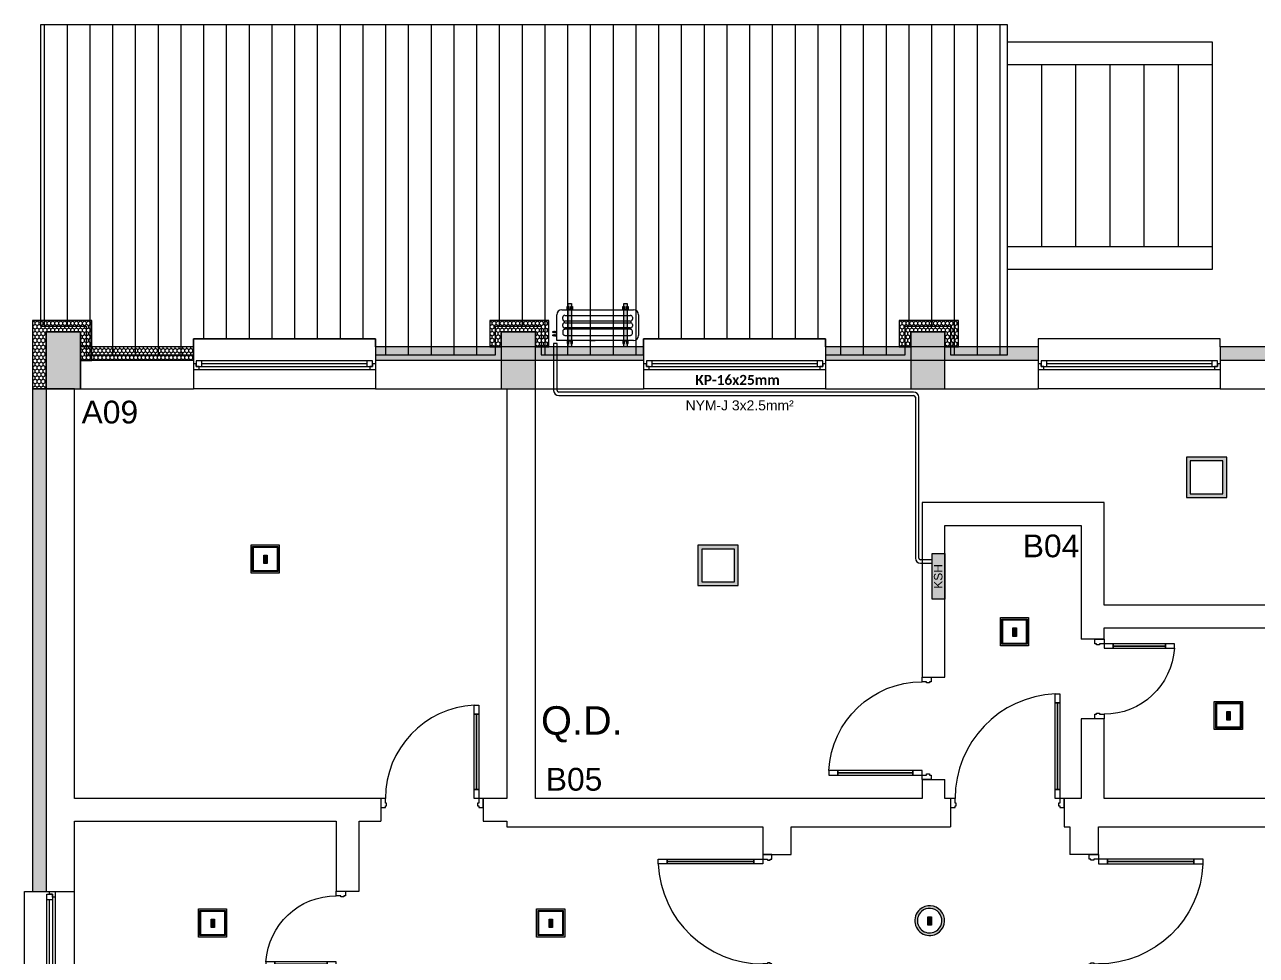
# Model space of a CAD drawing. Header units: millimetres. Extents: x 2795058 to 2855058, y -67651 to -26651.
# Drawn here: x 2803878 to 2814707, y -50137 to -41959 of the extents above; entities that cross this region are included whole.
import ezdxf

# ---------------------------------------------------------------- set-up
doc = ezdxf.new("R2010")
doc.units = ezdxf.units.MM
doc.header["$MEASUREMENT"] = 0
for name, color, linetype, lineweight in [('00E-Ndriqimi elektrike_Pen_No__6', 5, 'Continuous', 0), ('0_muret e jashtme_Pen_No__19', 255, 'Continuous', 0), ('0_Pen_No__80', 3, 'Continuous', 0), ('Annotation - Text_Pen_No__82_Pen_No__7', 7, 'Continuous', 0), ('Exterior walls_Pen_No__6', 5, 'Continuous', 0), ('Exterior walls_Pen_No__60', 230, 'Continuous', 0), ('Structural - Bearing_Pen_No__19', 255, 'Continuous', 0), ('Structural - Bearing_Pen_No__6', 5, 'Continuous', 0), ('Structural - Bearing_Pen_No__82_Pen_No__80', 3, 'Continuous', 0)]:
    doc.layers.add(name, color=color, linetype=linetype, lineweight=lineweight)
doc.layers.add('0_muret e jashtme', color=7, linetype='Continuous')
doc.layers.add('Exterior walls', color=7, linetype='Continuous')
for name, color, linetype, lineweight, true_color in [('0_muret e jashtme_Pen_No__82', 7, 'Continuous', 0, 0xaaaaaa), ('ARCHICAD Doors_Pen_No__82', 7, 'Continuous', 0, 0xaaaaaa), ('ARCHICAD Windows_Pen_No__82', 7, 'Continuous', 0, 0xaaaaaa), ('Exterior walls_Pen_No__119_Pen_No__163', 7, 'Continuous', 0, 0xe8e8e8), ('Exterior walls_Pen_No__119_Pen_No__204', 7, 'Continuous', 0, 0xe8e8e8), ('Exterior walls_Pen_No__1_Pen_No__61', 7, 'Continuous', 0, 0x6a6a6a), ('Shell - Roof_Pen_No__82', 7, 'Continuous', 0, 0xaaaaaa), ('Structural - Bearing_Pen_No__82', 7, 'Continuous', 0, 0xaaaaaa), ('Text blocks_Pen_No__82', 7, 'Continuous', 0, 0xaaaaaa)]:
    doc.layers.add(name, color=color, linetype=linetype, lineweight=lineweight, true_color=true_color)
doc.styles.add('GENERATED_STYLE_1', font='')
doc.styles.add('GENERATED_STYLE_2', font='')
doc.styles.get('GENERATED_STYLE_1').set_extended_font_data('Calibri', bold=True)
doc.styles.get('GENERATED_STYLE_2').set_extended_font_data('Arial')
pattern_1 = [(90, (2247653.822, -76424.967), (-34.6410162, 0), [20, -40]), (90, (2247636.502, -76394.967), (-34.6410162, 0), [20, -40]), (150, (2247653.822, -76404.967), (17.320508, 30), [20, -40]), (150, (2247619.18, -76404.967), (17.320508, 30), [20, -40]), (210, (2247653.822, -76424.967), (-17.320508, 30), [20, -40]), (210, (2247619.18, -76424.967), (-17.320508, 30), [20, -40])]

# ---------------------------------------------------------------- blocks, each defined once
blk = doc.blocks.new('Window 22')
at = {"layer": 'ARCHICAD Windows_Pen_No__82', "color": 253, "linetype": 'Continuous', "lineweight": 0, "true_color": 0xaaaaaa}
for p, q in [((-400, 150), (-400, 220)), ((-400, 220), (400, 220)), ((400, 220), (400, 150)), ((-400, 150), (-400, 30)), ((400, 150), (400, 30)), ((-400, 30), (-400, 0)), ((-400, 0), (-375, 0)), ((-400, 0), (-400, -50)), ((-400, 0), (-400, -50)), ((-375, 25), (-325, 25)), ((-375, -25), (-375, 25)), ((-375, 0), (-375, -25)), ((-325, 25), (325, 25)), ((-325, 25), (-325, -25)), ((-325, 25), (325, 25)), ((-325, 0), (325, 0)), ((325, -25), (325, 25)), ((325, 25), (375, 25)), ((375, 25), (375, -25)), ((375, -25), (375, 0)), ((375, 0), (400, 0)), ((400, 30), (400, 0)), ((400, 0), (400, -50)), ((400, 0), (400, -50)), ((-350, -50), (-400, -50)), ((-400, -50), (-400, -220)), ((-375, -25), (-350, -25)), ((-325, -25), (-375, -25)), ((-350, -25), (-350, -50)), ((350, -50), (-350, -50)), ((325, -25), (-325, -25)), ((375, -25), (325, -25)), ((350, -50), (350, -25)), ((350, -25), (375, -25)), ((400, -50), (350, -50)), ((400, -50), (400, -220)), ((-400, -220), (400, -220))]:
    blk.add_line(p, q, dxfattribs=at)
blk = doc.blocks.new('Wall_1', base_point=(2804318, -45159))
at = {"layer": '0_muret e jashtme_Pen_No__82', "linetype": 'Continuous', "lineweight": 0, "true_color": 0xaaaaaa}
h = blk.add_hatch(dxfattribs=at)
h.set_pattern_fill('Styrofoam_SM_Insulation', color=253, style=0, pattern_type=2)
h.set_pattern_definition(pattern_1)
h.paths.add_polyline_path([(2803948, -45159), (2803948, -49575), (2804068, -49575), (2804068, -45159)])
h = blk.add_hatch(dxfattribs=at)
h.set_pattern_fill('Styrofoam_SM_Insulation', color=253, style=0, pattern_type=2)
h.set_pattern_definition(pattern_1)
h.paths.add_polyline_path([(2803948, -55579), (2804068, -55459), (2804068, -50375), (2803948, -50375)])
at = {"layer": '0_muret e jashtme_Pen_No__82', "color": 253, "linetype": 'Continuous', "lineweight": 0, "true_color": 0xaaaaaa}
for p, q in [((2804068, -45159), (2804068, -49575)), ((2803948, -49575), (2804068, -49575)), ((2804068, -49575), (2804098, -49575)), ((2804098, -49575), (2804148, -49575)), ((2804148, -49575), (2804318, -49575)), ((2803948, -50375), (2804068, -50375)), ((2804068, -50375), (2804068, -55459)), ((2804068, -50375), (2804098, -50375)), ((2804098, -50375), (2804148, -50375)), ((2804148, -50375), (2804318, -50375))]:
    blk.add_line(p, q, dxfattribs=at)
at = {"layer": '0_muret e jashtme_Pen_No__82', "color": 253, "linetype": 'Continuous', "lineweight": 0, "true_color": 0xaaaaaa, "flags": 128}
for points in [[(2803948, -45159), (2803948, -49575)], [(2804318, -45159), (2803948, -45159)], [(2804318, -48759), (2804318, -45159)], [(2804318, -49575), (2804318, -48959)], [(2803948, -50375), (2803948, -55579)], [(2804318, -50909), (2804318, -50375)], [(2804318, -55209), (2804318, -51109)]]:
    blk.add_lwpolyline(points, dxfattribs=at)
at = {"layer": 'ARCHICAD Windows_Pen_No__82', "color": 253, "linetype": 'Continuous', "lineweight": 0, "true_color": 0xaaaaaa, "zscale": 1000, "rotation": 90}
blk.add_blockref('Window 22', (2804098, -49975), dxfattribs=at)
blk = doc.blocks.new('Window 22_2')
at = {"layer": 'ARCHICAD Windows_Pen_No__82', "color": 253, "linetype": 'Continuous', "lineweight": 0, "true_color": 0xaaaaaa}
for p, q in [((-800, 150), (-800, 220)), ((-800, 220), (800, 220)), ((800, 220), (800, 150)), ((-800, 150), (-800, 30)), ((800, 150), (800, 30)), ((-800, 30), (-800, 0)), ((-800, 0), (-775, 0)), ((-800, 0), (-800, -50)), ((-800, 0), (-800, -50)), ((-775, 25), (-725, 25)), ((-775, -25), (-775, 25)), ((-775, 0), (-775, -25)), ((-725, 25), (725, 25)), ((-725, 25), (-725, -25)), ((-725, 25), (725, 25)), ((-725, 0), (725, 0)), ((725, -25), (725, 25)), ((725, 25), (775, 25)), ((775, 25), (775, -25)), ((775, -25), (775, 0)), ((775, 0), (800, 0)), ((800, 30), (800, 0)), ((800, 0), (800, -50)), ((800, 0), (800, -50)), ((-750, -50), (-800, -50)), ((-800, -50), (-800, -220)), ((-775, -25), (-750, -25)), ((-725, -25), (-775, -25)), ((-750, -25), (-750, -50)), ((750, -50), (-750, -50)), ((725, -25), (-725, -25)), ((775, -25), (725, -25)), ((750, -50), (750, -25)), ((750, -25), (775, -25)), ((800, -50), (750, -50)), ((800, -50), (800, -220)), ((-800, -220), (800, -220))]:
    blk.add_line(p, q, dxfattribs=at)
blk = doc.blocks.new('Wall_2', base_point=(2804368, -45159))
at = {"layer": '0_muret e jashtme_Pen_No__82', "linetype": 'Continuous', "lineweight": 0, "true_color": 0xaaaaaa}
h = blk.add_hatch(dxfattribs=at)
h.set_pattern_fill('Styrofoam_SM_Insulation', color=253, style=0, pattern_type=2)
h.set_pattern_definition(pattern_1)
h.paths.add_polyline_path([(2804368, -44789), (2804368, -44909), (2805362, -44909), (2805362, -44789)])
h = blk.add_hatch(dxfattribs=at)
h.set_pattern_fill('Styrofoam_SM_Insulation', color=253, style=0, pattern_type=2)
h.set_pattern_definition(pattern_1)
h.paths.add_polyline_path([(2806962, -44909), (2809320, -44909), (2809320, -44789), (2806962, -44789)])
h = blk.add_hatch(dxfattribs=at)
h.set_pattern_fill('Styrofoam_SM_Insulation', color=253, style=0, pattern_type=2)
h.set_pattern_definition(pattern_1)
h.paths.add_polyline_path([(2812789, -44789), (2810920, -44789), (2810920, -44909), (2812789, -44909)])
h = blk.add_hatch(dxfattribs=at)
h.set_pattern_fill('Styrofoam_SM_Insulation', color=253, style=0, pattern_type=2)
h.set_pattern_definition(pattern_1)
h.paths.add_polyline_path([(2816683, -44789), (2814389, -44789), (2814389, -44909), (2816683, -44909)])
at = {"layer": '0_muret e jashtme_Pen_No__82', "color": 253, "linetype": 'Continuous', "lineweight": 0, "true_color": 0xaaaaaa}
for p, q in [((2805362, -44789), (2805362, -44909)), ((2806962, -44789), (2806962, -44909)), ((2809320, -44789), (2809320, -44909)), ((2810920, -44789), (2810920, -44909)), ((2812789, -44789), (2812789, -44909)), ((2814389, -44789), (2814389, -44909)), ((2805362, -44909), (2804368, -44909)), ((2805362, -44909), (2805362, -44939)), ((2805362, -44939), (2805362, -44989)), ((2809320, -44909), (2806962, -44909)), ((2806962, -44909), (2806962, -44939)), ((2806962, -44939), (2806962, -44989)), ((2809320, -44909), (2809320, -44939)), ((2809320, -44939), (2809320, -44989)), ((2812789, -44909), (2810920, -44909)), ((2810920, -44909), (2810920, -44939)), ((2810920, -44939), (2810920, -44989)), ((2812789, -44909), (2812789, -44939)), ((2812789, -44939), (2812789, -44989)), ((2816683, -44909), (2814389, -44909)), ((2814389, -44909), (2814389, -44939)), ((2814389, -44939), (2814389, -44989)), ((2805362, -44989), (2805362, -45159)), ((2806962, -44989), (2806962, -45159)), ((2809320, -44989), (2809320, -45159)), ((2810920, -44989), (2810920, -45159)), ((2812789, -44989), (2812789, -45159)), ((2814389, -44989), (2814389, -45159))]:
    blk.add_line(p, q, dxfattribs=at)
at = {"layer": '0_muret e jashtme_Pen_No__82', "color": 253, "linetype": 'Continuous', "lineweight": 0, "true_color": 0xaaaaaa, "flags": 128}
for points in [[(2805362, -44789), (2804368, -44789)], [(2804368, -44789), (2804368, -44909)], [(2809320, -44789), (2806962, -44789)], [(2812789, -44789), (2810920, -44789)], [(2816683, -44789), (2814389, -44789)], [(2804368, -44909), (2804368, -45159)], [(2804368, -45159), (2805362, -45159)], [(2806962, -45159), (2808118, -45159)], [(2808368, -45159), (2809320, -45159)], [(2810920, -45159), (2812789, -45159)], [(2814389, -45159), (2815268, -45159)]]:
    blk.add_lwpolyline(points, dxfattribs=at)
at = {"layer": 'ARCHICAD Windows_Pen_No__82', "color": 253, "linetype": 'Continuous', "lineweight": 0, "true_color": 0xaaaaaa, "xscale": -1, "zscale": 1000}
for p in [(2806162, -44939), (2810120, -44939), (2813589, -44939)]:
    blk.add_blockref('Window 22_2', p, dxfattribs=at)
blk = doc.blocks.new('Storefront 22_2')
at = {"layer": 'ARCHICAD Doors_Pen_No__82', "color": 253, "linetype": 'Continuous', "lineweight": 0, "true_color": 0xaaaaaa}
for p, q in [((420, 840), (420, 920)), ((420, 920), (460, 920)), ((460, 920), (460, 840)), ((420, 840), (440, 840)), ((420, 80), (420, 840)), ((460, 840), (420, 840)), ((440, 840), (460, 840)), ((440, 80), (440, 840)), ((440, 840), (440, 80)), ((440, 840), (440, 80)), ((460, 840), (460, 80)), ((-500, 0), (-500, -80)), ((-460, 0), (-500, 0)), ((-500, 0), (-500, -80)), ((-500, 0), (-500, -80)), ((-460, -40), (-460, 0)), ((440, 80), (420, 80)), ((420, 0), (420, 80)), ((420, 80), (460, 80)), ((460, 0), (420, 0)), ((460, 80), (440, 80)), ((460, 80), (460, 0)), ((460, 0), (460, -40)), ((500, 0), (460, 0)), ((500, -80), (500, 0)), ((500, 0), (500, -80)), ((500, 0), (500, -80)), ((-500, -80), (-460, -80)), ((-500, -80), (-500, -250)), ((-450, -40), (-460, -40)), ((-460, -80), (-460, -65.4)), ((-460, -65.4), (-450, -65.4)), ((-450, -65.4), (-450, -40)), ((460, -40), (450, -40)), ((450, -40), (450, -65.4)), ((450, -65.4), (460, -65.4)), ((460, -65.4), (460, -80)), ((460, -80), (500, -80)), ((500, -80), (500, -250))]:
    blk.add_line(p, q, dxfattribs=at)
blk.add_arc((460, 0), 920, 92.49191, 180, dxfattribs=at)
blk = doc.blocks.new('Wall_15', base_point=(2815268, -48759))
at = {"layer": '0_muret e jashtme_Pen_No__82', "color": 253, "linetype": 'Continuous', "lineweight": 0, "true_color": 0xaaaaaa}
for p, q in [((2812018, -48759), (2812018, -48839)), ((2813018, -48759), (2813018, -48839)), ((2812018, -48839), (2812018, -49009)), ((2813018, -48839), (2813018, -49009))]:
    blk.add_line(p, q, dxfattribs=at)
at = {"layer": '0_muret e jashtme_Pen_No__82', "color": 253, "linetype": 'Continuous', "lineweight": 0, "true_color": 0xaaaaaa, "flags": 128}
for points in [[(2811768, -48759), (2808368, -48759)], [(2812018, -48759), (2811968, -48759)], [(2813168, -48759), (2813018, -48759)], [(2815268, -48759), (2813368, -48759)], [(2808118, -49009), (2810368, -49009)], [(2810618, -49009), (2812018, -49009)], [(2813018, -49009), (2813068, -49009)], [(2813318, -49009), (2815518, -49009)]]:
    blk.add_lwpolyline(points, dxfattribs=at)
at = {"layer": 'ARCHICAD Doors_Pen_No__82', "color": 253, "linetype": 'Continuous', "lineweight": 0, "true_color": 0xaaaaaa, "zscale": 1000}
blk.add_blockref('Storefront 22_2', (2812518, -48759), dxfattribs=at)
blk = doc.blocks.new('Wall_16', base_point=(2813068, -54309))
at = {"layer": '0_muret e jashtme_Pen_No__82', "color": 253, "linetype": 'Continuous', "lineweight": 0, "true_color": 0xaaaaaa}
for p, q in [((2813238, -49252), (2813068, -49252)), ((2813318, -49252), (2813238, -49252)), ((2813238, -50252), (2813068, -50252)), ((2813318, -50252), (2813238, -50252))]:
    blk.add_line(p, q, dxfattribs=at)
at = {"layer": '0_muret e jashtme_Pen_No__82', "color": 253, "linetype": 'Continuous', "lineweight": 0, "true_color": 0xaaaaaa, "flags": 128}
for points in [[(2813068, -49009), (2813068, -49252)], [(2813318, -49252), (2813318, -49009)], [(2813068, -50252), (2813068, -54309)], [(2813318, -50909), (2813318, -50252)], [(2813318, -54309), (2813318, -51109)]]:
    blk.add_lwpolyline(points, dxfattribs=at)
at = {"layer": 'ARCHICAD Doors_Pen_No__82', "color": 253, "linetype": 'Continuous', "lineweight": 0, "true_color": 0xaaaaaa, "xscale": -1, "zscale": 1000, "rotation": 270}
blk.add_blockref('Storefront 22_2', (2813318, -49752), dxfattribs=at)
blk = doc.blocks.new('Wall_17', base_point=(2810618, -54309))
at = {"layer": '0_muret e jashtme_Pen_No__82', "color": 253, "linetype": 'Continuous', "lineweight": 0, "true_color": 0xaaaaaa}
for p, q in [((2810368, -49252), (2810448, -49252)), ((2810448, -49252), (2810618, -49252)), ((2810368, -50252), (2810448, -50252)), ((2810448, -50252), (2810618, -50252))]:
    blk.add_line(p, q, dxfattribs=at)
at = {"layer": '0_muret e jashtme_Pen_No__82', "color": 253, "linetype": 'Continuous', "lineweight": 0, "true_color": 0xaaaaaa, "flags": 128}
for points in [[(2810368, -49009), (2810368, -49252)], [(2810618, -49252), (2810618, -49009)], [(2810368, -50252), (2810368, -50909)], [(2810618, -54309), (2810618, -50252)], [(2810368, -51109), (2810368, -52109)], [(2810368, -52309), (2810368, -54309)]]:
    blk.add_lwpolyline(points, dxfattribs=at)
at = {"layer": 'ARCHICAD Doors_Pen_No__82', "color": 253, "linetype": 'Continuous', "lineweight": 0, "true_color": 0xaaaaaa, "zscale": 1000, "rotation": 90}
blk.add_blockref('Storefront 22_2', (2810368, -49752), dxfattribs=at)
blk = doc.blocks.new('Wall_35', base_point=(2808368, -45159))
at = {"layer": '0_muret e jashtme_Pen_No__82', "color": 253, "linetype": 'Continuous', "lineweight": 0, "true_color": 0xaaaaaa, "flags": 128}
for points in [[(2808118, -45159), (2808118, -48759)], [(2808368, -48759), (2808368, -45159)], [(2808118, -48959), (2808118, -49009)]]:
    blk.add_lwpolyline(points, dxfattribs=at)
blk = doc.blocks.new('Wall_36', base_point=(2815268, -47259))
at = {"layer": '0_muret e jashtme_Pen_No__82', "color": 253, "linetype": 'Continuous', "lineweight": 0, "true_color": 0xaaaaaa, "flags": 128}
for points in [[(2815268, -47059), (2813368, -47059)], [(2813368, -47259), (2815268, -47259)]]:
    blk.add_lwpolyline(points, dxfattribs=at)
blk = doc.blocks.new('Storefront 22_4')
at = {"layer": 'ARCHICAD Doors_Pen_No__82', "color": 253, "linetype": 'Continuous', "lineweight": 0, "true_color": 0xaaaaaa}
for p, q in [((270, 540), (270, 620)), ((270, 620), (310, 620)), ((310, 620), (310, 540)), ((270, 540), (290, 540)), ((270, 80), (270, 540)), ((310, 540), (270, 540)), ((290, 540), (310, 540)), ((290, 80), (290, 540)), ((290, 540), (290, 80)), ((290, 540), (290, 80)), ((310, 540), (310, 80)), ((-350, 0), (-350, -80)), ((-310, 0), (-350, 0)), ((-350, 0), (-350, -80)), ((-350, 0), (-350, -80)), ((-310, -40), (-310, 0)), ((290, 80), (270, 80)), ((270, 0), (270, 80)), ((270, 80), (310, 80)), ((310, 0), (270, 0)), ((310, 80), (290, 80)), ((310, 80), (310, 0)), ((310, 0), (310, -40)), ((350, 0), (310, 0)), ((350, -80), (350, 0)), ((350, 0), (350, -80)), ((350, 0), (350, -80)), ((-350, -80), (-310, -80)), ((-350, -80), (-350, -200)), ((-300, -40), (-310, -40)), ((-310, -80), (-310, -65.4)), ((-310, -65.4), (-300, -65.4)), ((-300, -65.4), (-300, -40)), ((310, -40), (300, -40)), ((300, -40), (300, -65.4)), ((300, -65.4), (310, -65.4)), ((310, -65.4), (310, -80)), ((310, -80), (350, -80)), ((350, -80), (350, -200))]:
    blk.add_line(p, q, dxfattribs=at)
blk.add_arc((310, 0), 620, 93.69907, 180, dxfattribs=at)
blk = doc.blocks.new('Wall_37', base_point=(2813168, -48759))
at = {"layer": '0_muret e jashtme_Pen_No__82', "color": 253, "linetype": 'Continuous', "lineweight": 0, "true_color": 0xaaaaaa}
for p, q in [((2813288, -47359), (2813168, -47359)), ((2813368, -47359), (2813288, -47359)), ((2813288, -48059), (2813168, -48059)), ((2813368, -48059), (2813288, -48059))]:
    blk.add_line(p, q, dxfattribs=at)
at = {"layer": '0_muret e jashtme_Pen_No__82', "color": 253, "linetype": 'Continuous', "lineweight": 0, "true_color": 0xaaaaaa, "flags": 128}
for points in [[(2813368, -47059), (2813368, -46159)], [(2813168, -46359), (2813168, -47359)], [(2813368, -47359), (2813368, -47259)], [(2813168, -48059), (2813168, -48759)], [(2813368, -48759), (2813368, -48059)]]:
    blk.add_lwpolyline(points, dxfattribs=at)
at = {"layer": 'ARCHICAD Doors_Pen_No__82', "color": 253, "linetype": 'Continuous', "lineweight": 0, "true_color": 0xaaaaaa, "xscale": -1, "zscale": 1000, "rotation": 270}
blk.add_blockref('Storefront 22_4', (2813368, -47709), dxfattribs=at)
blk = doc.blocks.new('Wall_38', base_point=(2813168, -46359))
at = {"layer": '0_muret e jashtme_Pen_No__82', "color": 253, "linetype": 'Continuous', "lineweight": 0, "true_color": 0xaaaaaa, "flags": 128}
for points in [[(2813368, -46159), (2811768, -46159)], [(2811968, -46359), (2813168, -46359)]]:
    blk.add_lwpolyline(points, dxfattribs=at)
blk = doc.blocks.new('Storefront 22_3')
at = {"layer": 'ARCHICAD Doors_Pen_No__82', "color": 253, "linetype": 'Continuous', "lineweight": 0, "true_color": 0xaaaaaa}
for p, q in [((370, 740), (370, 820)), ((370, 820), (410, 820)), ((410, 820), (410, 740)), ((370, 740), (390, 740)), ((370, 80), (370, 740)), ((410, 740), (370, 740)), ((390, 740), (410, 740)), ((390, 80), (390, 740)), ((390, 740), (390, 80)), ((390, 740), (390, 80)), ((410, 740), (410, 80)), ((-450, 0), (-450, -80)), ((-410, 0), (-450, 0)), ((-450, 0), (-450, -80)), ((-450, 0), (-450, -80)), ((-410, -40), (-410, 0)), ((390, 80), (370, 80)), ((370, 0), (370, 80)), ((370, 80), (410, 80)), ((410, 0), (370, 0)), ((410, 80), (390, 80)), ((410, 80), (410, 0)), ((410, 0), (410, -40)), ((450, 0), (410, 0)), ((450, -80), (450, 0)), ((450, 0), (450, -80)), ((450, 0), (450, -80)), ((-450, -80), (-410, -80)), ((-450, -80), (-450, -200)), ((-400, -40), (-410, -40)), ((-410, -80), (-410, -65.4)), ((-410, -65.4), (-400, -65.4)), ((-400, -65.4), (-400, -40)), ((410, -40), (400, -40)), ((400, -40), (400, -65.4)), ((400, -65.4), (410, -65.4)), ((410, -65.4), (410, -80)), ((410, -80), (450, -80)), ((450, -80), (450, -200))]:
    blk.add_line(p, q, dxfattribs=at)
blk.add_arc((410, 0), 820, 92.79603, 180, dxfattribs=at)
blk = doc.blocks.new('Wall_39', base_point=(2811968, -46359))
at = {"layer": '0_muret e jashtme_Pen_No__82', "color": 253, "linetype": 'Continuous', "lineweight": 0, "true_color": 0xaaaaaa}
for p, q in [((2811768, -47693), (2811848, -47693)), ((2811848, -47693), (2811968, -47693)), ((2811768, -48593), (2811848, -48593)), ((2811848, -48593), (2811968, -48593))]:
    blk.add_line(p, q, dxfattribs=at)
at = {"layer": '0_muret e jashtme_Pen_No__82', "color": 253, "linetype": 'Continuous', "lineweight": 0, "true_color": 0xaaaaaa, "flags": 128}
for points in [[(2811768, -46159), (2811768, -47693)], [(2811968, -47693), (2811968, -46359)], [(2811768, -48593), (2811768, -48759)], [(2811968, -48759), (2811968, -48593)]]:
    blk.add_lwpolyline(points, dxfattribs=at)
at = {"layer": 'ARCHICAD Doors_Pen_No__82', "color": 253, "linetype": 'Continuous', "lineweight": 0, "true_color": 0xaaaaaa, "xscale": -1, "zscale": 1000, "rotation": 90}
blk.add_blockref('Storefront 22_3', (2811768, -48143), dxfattribs=at)
blk = doc.blocks.new('Wall_41', base_point=(2804318, -48759))
at = {"layer": '0_muret e jashtme_Pen_No__82', "color": 253, "linetype": 'Continuous', "lineweight": 0, "true_color": 0xaaaaaa}
for p, q in [((2807010, -48759), (2807010, -48839)), ((2807910, -48759), (2807910, -48839)), ((2807010, -48839), (2807010, -48959)), ((2807910, -48839), (2807910, -48959))]:
    blk.add_line(p, q, dxfattribs=at)
at = {"layer": '0_muret e jashtme_Pen_No__82', "color": 253, "linetype": 'Continuous', "lineweight": 0, "true_color": 0xaaaaaa, "flags": 128}
for points in [[(2807010, -48759), (2804318, -48759)], [(2808118, -48759), (2807910, -48759)], [(2804318, -48959), (2806618, -48959)], [(2806818, -48959), (2807010, -48959)], [(2807910, -48959), (2808118, -48959)]]:
    blk.add_lwpolyline(points, dxfattribs=at)
at = {"layer": 'ARCHICAD Doors_Pen_No__82', "color": 253, "linetype": 'Continuous', "lineweight": 0, "true_color": 0xaaaaaa, "zscale": 1000}
blk.add_blockref('Storefront 22_3', (2807460, -48759), dxfattribs=at)
blk = doc.blocks.new('Wall_45', base_point=(2806618, -51109))
at = {"layer": '0_muret e jashtme_Pen_No__82', "color": 253, "linetype": 'Continuous', "lineweight": 0, "true_color": 0xaaaaaa}
for p, q in [((2806618, -49574), (2806698, -49574)), ((2806698, -49574), (2806818, -49574)), ((2806618, -50274), (2806698, -50274)), ((2806698, -50274), (2806818, -50274))]:
    blk.add_line(p, q, dxfattribs=at)
at = {"layer": '0_muret e jashtme_Pen_No__82', "color": 253, "linetype": 'Continuous', "lineweight": 0, "true_color": 0xaaaaaa, "flags": 128}
for points in [[(2806618, -48959), (2806618, -49574)], [(2806818, -49574), (2806818, -48959)], [(2806618, -50274), (2806618, -50909)], [(2806818, -50909), (2806818, -50274)]]:
    blk.add_lwpolyline(points, dxfattribs=at)
at = {"layer": 'ARCHICAD Doors_Pen_No__82', "color": 253, "linetype": 'Continuous', "lineweight": 0, "true_color": 0xaaaaaa, "xscale": -1, "zscale": 1000, "rotation": 90}
blk.add_blockref('Storefront 22_4', (2806618, -49924), dxfattribs=at)
blk = doc.blocks.new('Wall_64', base_point=(2811858, -46676))
at = {"layer": 'Exterior walls_Pen_No__60', "color": 230, "linetype": 'Continuous', "lineweight": 0, "flags": 128}
for points in [[(2811858, -46661), (2811754, -46661)], [(2811858, -46691), (2811858, -46661)], [(2811754, -46691), (2811858, -46691)]]:
    blk.add_lwpolyline(points, dxfattribs=at)
blk = doc.blocks.new('Wall_65', base_point=(2811724, -46646))
at = {"layer": 'Exterior walls_Pen_No__60', "color": 230, "linetype": 'Continuous', "lineweight": 0, "flags": 128}
for points in [[(2811709, -45233), (2811709, -46646)], [(2811739, -46646), (2811739, -45233)]]:
    blk.add_lwpolyline(points, dxfattribs=at)
blk = doc.blocks.new('Wall_66', base_point=(2811694, -45203))
at = {"layer": 'Exterior walls_Pen_No__60', "color": 230, "linetype": 'Continuous', "lineweight": 0, "flags": 128}
for points in [[(2811694, -45188), (2808574, -45188)], [(2808574, -45218), (2811694, -45218)]]:
    blk.add_lwpolyline(points, dxfattribs=at)
blk = doc.blocks.new('Wall_67', base_point=(2808544, -45173))
at = {"layer": 'Exterior walls_Pen_No__60', "color": 230, "linetype": 'Continuous', "lineweight": 0, "flags": 128}
for points in [[(2808559, -44761), (2808529, -44761)], [(2808529, -44761), (2808529, -45173)], [(2808559, -45173), (2808559, -44761)]]:
    blk.add_lwpolyline(points, dxfattribs=at)
blk = doc.blocks.new('Wall_72', base_point=(2811724, -46646))
at = {"layer": 'Exterior walls_Pen_No__60', "color": 230, "linetype": 'Continuous', "lineweight": 0}
for radius in [45, 15]:
    blk.add_arc((2811754, -46646), radius, 180, 270, dxfattribs=at)
blk = doc.blocks.new('Wall_73', base_point=(2811724, -45233))
at = {"layer": 'Exterior walls_Pen_No__60', "color": 230, "linetype": 'Continuous', "lineweight": 0}
for radius in [45, 15]:
    blk.add_arc((2811694, -45233), radius, 0, 90, dxfattribs=at)
blk = doc.blocks.new('Wall_74', base_point=(2808544, -45173))
at = {"layer": 'Exterior walls_Pen_No__60', "color": 230, "linetype": 'Continuous', "lineweight": 0}
for radius in [45, 15]:
    blk.add_arc((2808574, -45173), radius, 180, 270, dxfattribs=at)
blk = doc.blocks.new('Wall_88', base_point=(2811748, -49734))
at = {"layer": 'Exterior walls_Pen_No__6', "linetype": 'Continuous', "lineweight": 0}
blk.add_hatch(color=5, dxfattribs=at).paths.add_polyline_path([(2811748, -49734, 1), (2811923, -49930), (2811907, -49913, -1), (2811763, -49751)])
at = {"layer": 'Exterior walls_Pen_No__6', "color": 5, "linetype": 'Continuous', "lineweight": 0}
for radius in [131, 108]:
    blk.add_arc((2811835, -49832), radius, 131.6726, 311.6726, dxfattribs=at)
blk = doc.blocks.new('Wall_89', base_point=(2811923, -49930))
at = {"layer": 'Exterior walls_Pen_No__6', "linetype": 'Continuous', "lineweight": 0}
blk.add_hatch(color=5, dxfattribs=at).paths.add_polyline_path([(2811923, -49930, 1), (2811748, -49734), (2811763, -49751, -1), (2811907, -49913)])
at = {"layer": 'Exterior walls_Pen_No__6', "color": 5, "linetype": 'Continuous', "lineweight": 0}
for radius in [131, 108]:
    blk.add_arc((2811835, -49832), radius, 311.6726, 131.6726, dxfattribs=at)

msp = doc.modelspace()

# ---------------------------------------------------------------- hatches: boundary and pattern name
at = {"layer": '0_muret e jashtme_Pen_No__19', "linetype": 'Continuous', "lineweight": 0}
for points in [[(2804368, -45159), (2804368, -44659), (2804068, -44659), (2804068, -45159)], [(2808368, -45159), (2808368, -44659), (2808068, -44659), (2808068, -45159)], [(2811968, -45159), (2811968, -44659), (2811668, -44659), (2811668, -45159)]]:
    msp.add_hatch(color=255, dxfattribs=at).paths.add_polyline_path(points)
at = {"layer": '0_muret e jashtme_Pen_No__82', "linetype": 'Continuous', "lineweight": 0, "true_color": 0xaaaaaa}
h = msp.add_hatch(dxfattribs=at)
h.set_pattern_fill('Styrofoam_SM_Insulation', color=253, style=0, pattern_type=2)
h.set_pattern_definition(pattern_1)
h.paths.add_polyline_path([(2804468, -44909), (2804468, -44559), (2803948, -44559), (2803948, -45159), (2804068, -45159), (2804068, -44659), (2804368, -44659), (2804368, -44909)])
h = msp.add_hatch(dxfattribs=at)
h.set_pattern_fill('Styrofoam_SM_Insulation', color=253, style=0, pattern_type=2)
h.set_pattern_definition(pattern_1)
h.paths.add_polyline_path([(2808488, -44789), (2808488, -44558), (2807968, -44558), (2807968, -44789), (2808068, -44789), (2808068, -44659), (2808368, -44659), (2808368, -44789)])
h = msp.add_hatch(dxfattribs=at)
h.set_pattern_fill('Styrofoam_SM_Insulation', color=253, style=0, pattern_type=2)
h.set_pattern_definition(pattern_1)
h.paths.add_polyline_path([(2812088, -44789), (2812088, -44558), (2811568, -44558), (2811568, -44789), (2811668, -44789), (2811668, -44659), (2811968, -44659), (2811968, -44789)])
at = {"layer": 'Exterior walls_Pen_No__119_Pen_No__163', "linetype": 'Continuous', "lineweight": 0, "true_color": 0xe8e8e8}
msp.add_hatch(color=254, dxfattribs=at).paths.add_polyline_path([(2809145, -44789), (2809176, -44789), (2809176, -44409), (2809145, -44409)])
at = {"layer": 'Exterior walls_Pen_No__119_Pen_No__204', "linetype": 'Continuous', "lineweight": 0, "true_color": 0xe8e8e8}
msp.add_hatch(color=254, dxfattribs=at).paths.add_polyline_path([(2808656, -44789), (2808686, -44789), (2808686, -44409), (2808656, -44409)])
at = {"layer": 'Structural - Bearing_Pen_No__19', "linetype": 'Continuous', "lineweight": 0}
h = msp.add_hatch(dxfattribs=at)
h.set_pattern_fill('Soldier_course', color=255, style=0, pattern_type=2)
h.set_pattern_definition([(90, (2247653.82, -76424.97), (-200, 0), [])])
h.paths.add_polyline_path([(2804018, -44609), (2804418, -44609), (2804418, -44859), (2805362, -44859), (2805362, -44719), (2806962, -44719), (2806962, -44859), (2808018, -44859), (2808018, -44609), (2808418, -44609), (2808418, -44859), (2809320, -44859), (2809320, -44719), (2810920, -44719), (2810920, -44859), (2811618, -44859), (2811618, -44609), (2812018, -44609), (2812018, -44859), (2812518, -44859), (2812518, -41959), (2804018, -41959)])
msp.add_hatch(color=255, dxfattribs=at).paths.add_polyline_path([(2811968, -47006), (2811858, -47006), (2811858, -46606), (2811968, -46606)])
at = {"layer": 'Structural - Bearing_Pen_No__6', "linetype": 'Continuous', "lineweight": 0}
h = msp.add_hatch(color=5, dxfattribs=at)
h.paths.add_polyline_path([(2814447, -45760), (2814093, -45760), (2814093, -46114), (2814447, -46114)])
h.paths.add_polyline_path([(2814126, -46081), (2814413, -46081), (2814413, -45793), (2814126, -45793)], flags=0)
h = msp.add_hatch(color=5, dxfattribs=at)
h.paths.add_polyline_path([(2806117, -46778), (2805870, -46778), (2805870, -46530), (2806117, -46530)])
h.paths.add_polyline_path([(2806097, -46758), (2805890, -46758), (2805890, -46550), (2806097, -46550)], flags=0)
h = msp.add_hatch(color=5, dxfattribs=at)
h.paths.add_polyline_path([(2810152, -46533), (2809798, -46533), (2809798, -46887), (2810152, -46887)])
h.paths.add_polyline_path([(2809831, -46854), (2810119, -46854), (2810119, -46567), (2809831, -46567)], flags=0)
for points in [[(2805980, -46695), (2805980, -46620), (2806010, -46620), (2806010, -46695)], [(2812567, -47334), (2812567, -47259), (2812597, -47259), (2812597, -47334)], [(2814448, -48069), (2814448, -47995), (2814477, -47995), (2814477, -48069)], [(2811820, -49872), (2811820, -49798), (2811850, -49798), (2811850, -49872)], [(2811830, -49864), (2811830, -49804), (2811843, -49804), (2811843, -49864)], [(2805517, -49893), (2805517, -49819), (2805546, -49819), (2805546, -49893)], [(2808490, -49893), (2808490, -49819), (2808519, -49819), (2808519, -49893)]]:
    msp.add_hatch(color=5, dxfattribs=at).paths.add_polyline_path(points)
h = msp.add_hatch(color=5, dxfattribs=at)
h.paths.add_polyline_path([(2812705, -47417), (2812457, -47417), (2812457, -47169), (2812705, -47169)])
h.paths.add_polyline_path([(2812684, -47397), (2812477, -47397), (2812477, -47189), (2812684, -47189)], flags=0)
h = msp.add_hatch(color=5, dxfattribs=at)
h.paths.add_polyline_path([(2814585, -48153), (2814337, -48153), (2814337, -47905), (2814585, -47905)])
h.paths.add_polyline_path([(2814565, -48132), (2814358, -48132), (2814358, -47925), (2814565, -47925)], flags=0)
h = msp.add_hatch(color=5, dxfattribs=at)
h.paths.add_polyline_path([(2805654, -49976), (2805407, -49976), (2805407, -49729), (2805654, -49729)])
h.paths.add_polyline_path([(2805634, -49956), (2805427, -49956), (2805427, -49749), (2805634, -49749)], flags=0)
h = msp.add_hatch(color=5, dxfattribs=at)
h.paths.add_polyline_path([(2808627, -49976), (2808379, -49976), (2808379, -49729), (2808627, -49729)])
h.paths.add_polyline_path([(2808607, -49956), (2808399, -49956), (2808399, -49749), (2808607, -49749)], flags=0)

# ---------------------------------------------------------------- linework, layer by layer
at = {"layer": '00E-Ndriqimi elektrike_Pen_No__6', "color": 5, "linetype": 'Continuous', "lineweight": 0}
for points in [[(2805870, -46530), (2806117, -46530), (2806117, -46778), (2805870, -46778)], [(2805882, -46543), (2806105, -46543), (2806105, -46765), (2805882, -46765)], [(2812457, -47169), (2812705, -47169), (2812705, -47417), (2812457, -47417)], [(2812470, -47182), (2812692, -47182), (2812692, -47404), (2812470, -47404)], [(2814337, -47905), (2814585, -47905), (2814585, -48153), (2814337, -48153)], [(2814350, -47918), (2814572, -47918), (2814572, -48140), (2814350, -48140)], [(2805407, -49729), (2805654, -49729), (2805654, -49976), (2805407, -49976)], [(2805419, -49742), (2805641, -49742), (2805641, -49964), (2805419, -49964)], [(2808379, -49729), (2808627, -49729), (2808627, -49976), (2808379, -49976)], [(2808392, -49742), (2808614, -49742), (2808614, -49964), (2808392, -49964)]]:
    msp.add_lwpolyline(points, close=True, dxfattribs=at)
at = {"layer": '0_muret e jashtme_Pen_No__82', "color": 253, "linetype": 'Continuous', "lineweight": 0, "true_color": 0xaaaaaa, "flags": 128}
for points in [[(2804468, -44909), (2804468, -44559), (2803948, -44559), (2803948, -45159), (2804068, -45159), (2804068, -44659), (2804368, -44659), (2804368, -44909)], [(2808488, -44789), (2808488, -44558), (2807968, -44558), (2807968, -44789), (2808068, -44789), (2808068, -44659), (2808368, -44659), (2808368, -44789)], [(2812088, -44789), (2812088, -44558), (2811568, -44558), (2811568, -44789), (2811668, -44789), (2811668, -44659), (2811968, -44659), (2811968, -44789)], [(2804368, -45159), (2804368, -44659), (2804068, -44659), (2804068, -45159)], [(2808368, -45159), (2808368, -44659), (2808068, -44659), (2808068, -45159)], [(2811968, -45159), (2811968, -44659), (2811668, -44659), (2811668, -45159)]]:
    msp.add_lwpolyline(points, close=True, dxfattribs=at)
at = {"layer": '0_Pen_No__80', "color": 3, "linetype": 'Continuous', "lineweight": 0}
for p, q in [((2808601, -44464), (2809231, -44464)), ((2808556, -44734), (2808556, -44509)), ((2808610, -44548), (2808610, -44529)), ((2808610, -44607), (2808610, -44594)), ((2808626, -44513), (2809205, -44513)), ((2809205, -44565), (2808626, -44565)), ((2808626, -44578), (2809205, -44578)), ((2809221, -44529), (2809221, -44548)), ((2809221, -44594), (2809221, -44607)), ((2809276, -44509), (2809276, -44689)), ((2808610, -44653), (2808610, -44672)), ((2809205, -44623), (2808626, -44623)), ((2809205, -44636), (2808626, -44636)), ((2808626, -44689), (2809205, -44689)), ((2809221, -44672), (2809221, -44653)), ((2809231, -44734), (2808556, -44734))]:
    msp.add_line(p, q, dxfattribs=at)
for points in [[(2808648, -44464), (2808648, -44436), (2808663, -44436), (2808663, -44452, 1), (2808679, -44452), (2808679, -44436), (2808694, -44436), (2808694, -44464)], [(2809138, -44464), (2809138, -44436), (2809152, -44436), (2809152, -44452, 1), (2809169, -44452), (2809169, -44436), (2809183, -44436), (2809183, -44464)], [(2808556, -44670), (2808552, -44670, -0.414214), (2808549, -44667), (2808549, -44653, -0.414214), (2808552, -44651), (2808556, -44651)], [(2808556, -44699), (2808552, -44699, -0.414214), (2808549, -44696), (2808549, -44682, -0.414214), (2808552, -44680), (2808556, -44680)], [(2808648, -44734), (2808648, -44761), (2808663, -44761), (2808663, -44745, -1), (2808679, -44745), (2808679, -44761), (2808694, -44761), (2808694, -44734)], [(2809138, -44734), (2809138, -44761), (2809152, -44761), (2809152, -44745, -1), (2809169, -44745), (2809169, -44761), (2809183, -44761), (2809183, -44734)]]:
    msp.add_lwpolyline(points, format="xyb", dxfattribs=at)
for points in [[(2808531, -44665), (2808524, -44665, -0.414214), (2808522, -44662), (2808522, -44658, -0.414214), (2808524, -44655), (2808531, -44655)], [(2808531, -44694), (2808524, -44694, -0.414214), (2808522, -44691), (2808522, -44687, -0.414214), (2808524, -44684), (2808531, -44684)]]:
    msp.add_lwpolyline(points, format="xyb", close=True, dxfattribs=at)
for points in [[(2808537, -44668), (2808531, -44668), (2808531, -44652), (2808537, -44652)], [(2808537, -44697), (2808531, -44697), (2808531, -44681), (2808537, -44681)], [(2808549, -44664), (2808537, -44664), (2808537, -44656), (2808549, -44656)], [(2808549, -44693), (2808537, -44693), (2808537, -44685), (2808549, -44685)]]:
    msp.add_lwpolyline(points, close=True, dxfattribs=at)
for centre, radius, start, end in [((2808601, -44509), 45, 90, 180), ((2809231, -44509), 45, 0, 90), ((2808626, -44529), 16.3, 90, 180), ((2808626, -44548), 16.3, 180, 270), ((2808626, -44594), 16.3, 90, 180), ((2808626, -44607), 16.3, 180, 270), ((2809205, -44529), 16.3, 0, 90), ((2809205, -44548), 16.3, 270, 0), ((2809205, -44594), 16.3, 0, 90), ((2809205, -44607), 16.3, 270, 0), ((2808626, -44653), 16.3, 90, 180), ((2808626, -44672), 16.3, 180, 270), ((2809205, -44653), 16.3, 0, 90), ((2809205, -44672), 16.3, 270, 0), ((2809231, -44689), 45, 270, 0)]:
    msp.add_arc(centre, radius, start, end, dxfattribs=at)
at = {"layer": 'Exterior walls_Pen_No__1_Pen_No__61', "color": 251, "linetype": 'Continuous', "lineweight": 0, "true_color": 0x6a6a6a, "flags": 128}
for points in [[(2808656, -44789), (2808656, -44409), (2808686, -44409), (2808686, -44789)], [(2809145, -44789), (2809145, -44409), (2809176, -44409), (2809176, -44789)]]:
    msp.add_lwpolyline(points, close=True, dxfattribs=at)
at = {"layer": 'Shell - Roof_Pen_No__82', "color": 253, "linetype": 'Continuous', "lineweight": 0, "true_color": 0xaaaaaa}
for p, q in [((2812518, -42109), (2814318, -42109)), ((2814318, -42109), (2814318, -44109)), ((2812518, -42309), (2814318, -42309)), ((2812818, -42309), (2812818, -43909)), ((2813118, -42309), (2813118, -43909)), ((2813418, -42309), (2813418, -43909)), ((2813718, -42309), (2813718, -43909)), ((2814018, -42309), (2814018, -43909)), ((2812518, -43909), (2814318, -43909)), ((2814318, -44109), (2812518, -44109)), ((2811858, -46606), (2811968, -46606)), ((2811858, -47006), (2811858, -46606)), ((2811968, -46606), (2811968, -47006)), ((2811968, -47006), (2811858, -47006))]:
    msp.add_line(p, q, dxfattribs=at)
at = {"layer": 'Structural - Bearing_Pen_No__6', "color": 5, "linetype": 'Continuous', "lineweight": 0, "flags": 128}
for points in [[(2814447, -45760), (2814093, -45760), (2814093, -46114), (2814447, -46114)], [(2814126, -46081), (2814413, -46081), (2814413, -45793), (2814126, -45793)], [(2806117, -46778), (2805870, -46778), (2805870, -46530), (2806117, -46530)], [(2806097, -46758), (2805890, -46758), (2805890, -46550), (2806097, -46550)], [(2810152, -46533), (2809798, -46533), (2809798, -46887), (2810152, -46887)], [(2805980, -46695), (2805980, -46620), (2806010, -46620), (2806010, -46695)], [(2809831, -46854), (2810119, -46854), (2810119, -46567), (2809831, -46567)], [(2812705, -47417), (2812457, -47417), (2812457, -47169), (2812705, -47169)], [(2812684, -47397), (2812477, -47397), (2812477, -47189), (2812684, -47189)], [(2812567, -47334), (2812567, -47259), (2812597, -47259), (2812597, -47334)], [(2814585, -48153), (2814337, -48153), (2814337, -47905), (2814585, -47905)], [(2814565, -48132), (2814358, -48132), (2814358, -47925), (2814565, -47925)], [(2814448, -48069), (2814448, -47995), (2814477, -47995), (2814477, -48069)], [(2805654, -49976), (2805407, -49976), (2805407, -49729), (2805654, -49729)], [(2805634, -49956), (2805427, -49956), (2805427, -49749), (2805634, -49749)], [(2808627, -49976), (2808379, -49976), (2808379, -49729), (2808627, -49729)], [(2808607, -49956), (2808399, -49956), (2808399, -49749), (2808607, -49749)], [(2811820, -49872), (2811820, -49798), (2811850, -49798), (2811850, -49872)], [(2811830, -49864), (2811830, -49804), (2811843, -49804), (2811843, -49864)], [(2805517, -49893), (2805517, -49819), (2805546, -49819), (2805546, -49893)], [(2808490, -49893), (2808490, -49819), (2808519, -49819), (2808519, -49893)]]:
    msp.add_lwpolyline(points, close=True, dxfattribs=at)
at = {"layer": 'Structural - Bearing_Pen_No__82', "color": 253, "linetype": 'Continuous', "lineweight": 0, "true_color": 0xaaaaaa, "flags": 128}
for points in [[(2804018, -44609), (2804418, -44609), (2804418, -44859), (2805362, -44859), (2805362, -44719), (2806962, -44719), (2806962, -44859), (2808018, -44859), (2808018, -44609), (2808418, -44609), (2808418, -44859), (2809320, -44859), (2809320, -44719), (2810920, -44719), (2810920, -44859), (2811618, -44859), (2811618, -44609), (2812018, -44609), (2812018, -44859), (2812518, -44859), (2812518, -41959), (2804018, -41959)], [(2811968, -47006), (2811858, -47006), (2811858, -46606), (2811968, -46606)]]:
    msp.add_lwpolyline(points, close=True, dxfattribs=at)
at = {"layer": 'Structural - Bearing_Pen_No__82_Pen_No__80', "color": 3, "linetype": 'Continuous', "lineweight": 0}
msp.add_line((2808843, -44734), (2808893, -44734), dxfattribs=at)

# ---------------------------------------------------------------- block references
at = {"layer": '0_muret e jashtme', "color": 7, "lineweight": 0}
for name, p in [('Wall_2', (2804368, -45159)), ('Wall_1', (2804318, -45159)), ('Wall_35', (2808368, -45159)), ('Wall_39', (2811968, -46359)), ('Wall_38', (2813168, -46359)), ('Wall_37', (2813168, -48759)), ('Wall_36', (2815268, -47259)), ('Wall_15', (2815268, -48759)), ('Wall_41', (2804318, -48759)), ('Wall_45', (2806618, -51109)), ('Wall_17', (2810618, -54309)), ('Wall_16', (2813068, -54309))]:
    msp.add_blockref(name, p, dxfattribs=at)
at = {"layer": 'Exterior walls', "color": 230, "lineweight": 0}
for name, p in [('Wall_67', (2808544, -45173)), ('Wall_74', (2808544, -45173)), ('Wall_66', (2811694, -45203)), ('Wall_73', (2811724, -45233)), ('Wall_65', (2811724, -46646)), ('Wall_72', (2811724, -46646)), ('Wall_64', (2811858, -46676))]:
    msp.add_blockref(name, p, dxfattribs=at)
at = {"layer": 'Exterior walls', "color": 5, "lineweight": 0}
for name, p in [('Wall_89', (2811923, -49930)), ('Wall_88', (2811748, -49734))]:
    msp.add_blockref(name, p, dxfattribs=at)

# ---------------------------------------------------------------- texts
at = {"layer": 'Annotation - Text_Pen_No__82_Pen_No__7', "color": 7, "linetype": 'Continuous', "lineweight": 0, "char_height": 87.5, "attachment_point": 7}
for s, insert, style in [('\\A1;{\\pql;\\fCalibri|b1|i0|c0|p34;KP-16x25mm}', (2809775, -45125), 'GENERATED_STYLE_1'), ('\\A1;{\\pql;\\fArial|b0|i0|c0|p34;NYM-J 3x2.5mm²}', (2809689, -45349), 'GENERATED_STYLE_2')]:
    msp.add_mtext(s, dxfattribs=dict(at, insert=insert, style=style))
at = {"layer": 'Text blocks_Pen_No__82', "color": 253, "linetype": 'Continuous', "lineweight": 0, "true_color": 0xaaaaaa, "attachment_point": 1, "style": 'GENERATED_STYLE_2'}
for s, insert, char_height in [('\\A1;{\\pql;\\fArial|b0|i0|c0|p34;A0\\fArial|b0|i0|c0|p34;9}', (2804379, -45263), 200), ('\\A1;{\\pql;\\fArial|b0|i0|c0|p34;B\\fArial|b0|i0|c0|p34;0\\fArial|b0|i0|c0|p34;4}', (2812653, -46439), 200), ('\\A1;{\\pql;\\fArial|b0|i0|c0|p34;Q.D.}', (2808418, -47948), 250), ('\\A1;{\\pql;\\fArial|b0|i0|c0|p34;B0\\fArial|b0|i0|c0|p34;5}', (2808460, -48490), 200)]:
    msp.add_mtext(s, dxfattribs=dict(at, insert=insert, char_height=char_height))
at = {"layer": 'Text blocks_Pen_No__82', "color": 253, "linetype": 'Continuous', "lineweight": 0, "true_color": 0xaaaaaa, "insert": (2811872, -46915), "char_height": 75, "attachment_point": 1, "rotation": 90, "style": 'GENERATED_STYLE_2'}
msp.add_mtext('\\A1;{\\pql;\\fArial|b0|i0|c0|p34;KSH}', dxfattribs=at)

doc.saveas('drawing.dxf')
